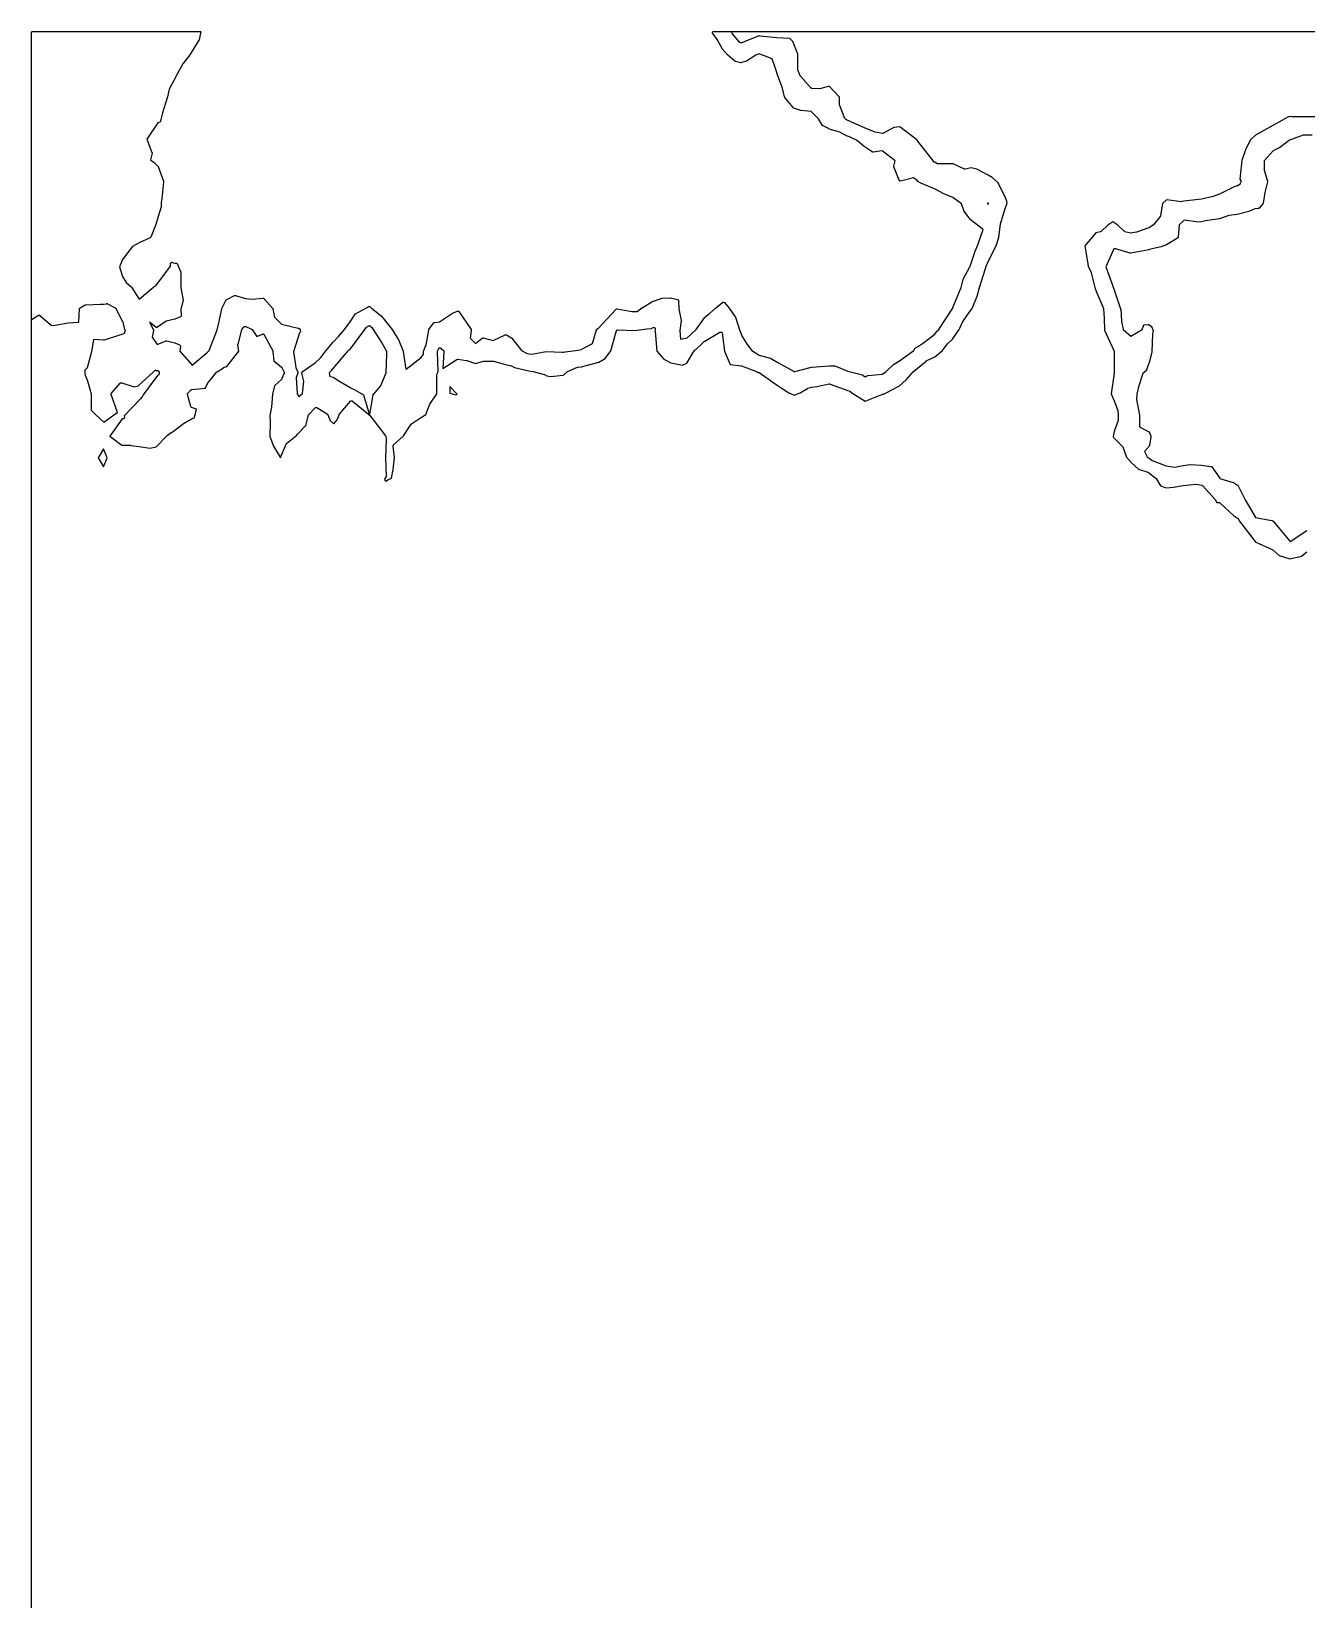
# Model space of a CAD drawing. Header units: millimetres. Extents: x 0 to 500, y 0 to 700.
# Drawn here: x 121 to 187.7, y 501.3 to 583.3 of the extents above; entities that cross this region are included whole.
import ezdxf

# ---------------------------------------------------------------- set-up
doc = ezdxf.new("R2010")
doc.units = ezdxf.units.MM
doc.layers.add('CORTE', color=1, linetype='Continuous')
doc.layers.add('GRABADO', color=5, linetype='Continuous')

msp = doc.modelspace()

# ---------------------------------------------------------------- linework, layer by layer
at = {"layer": 'CORTE'}
for points in [[(121, 499.129), (121, 504.808), (121, 505.62), (121, 507.242), (121, 508.04), (121, 509.668), (121, 510.477), (121, 531.795), (121, 532.441), (121, 533.26), (121, 533.912), (121, 534.735), (121, 535.395), (121, 536.22), (121, 536.886), (121, 539.213), (121, 539.213), (121, 540.433), (121, 541.632), (121, 543.677), (121, 545.608), (121, 546.189), (121, 546.904), (121, 547.625), (121, 548.351), (121, 548.961), (121, 549.579), (121, 550.207), (121, 551.946), (121, 552.706), (121, 553.254), (121, 553.705), (121, 554.387), (121, 555.185), (121, 555.886), (121, 556.697), (121, 557.319), (121, 558.245), (121, 559.079), (121, 559.919), (121, 560.765), (121, 561.619), (121, 562.478), (121, 563.345), (121, 564.068), (121, 564.955), (121, 565.918), (121, 566.815), (121, 567.72), (121, 568.632), (121, 569.384), (121, 570.268), (121, 571.317), (121, 572.356), (121, 573.306), (121, 574.301), (121, 575.263), (121, 576.233), (121, 577.211), (121, 578.197), (121, 579.226), (121, 580.207), (121, 581.215), (121, 582.235), (121, 583.258), (121, 583.263), (121.001, 583.268), (121.003, 583.277), (121.007, 583.287), (121.01, 583.292), (121.011, 583.294), (121.013, 583.297), (121.021, 583.309), (121.034, 583.318), (121.041, 583.322), (121.046, 583.324), (121.051, 583.326), (121.065, 583.33), (128.291, 583.33), (129.361, 583.33), (129.862, 583.33), (129.779, 582.888), (129.777, 582.881), (129.775, 582.874), (129.772, 582.867), (129.768, 582.861), (129.476, 582.424), (129.3, 582.106), (129.298, 582.103), (129.295, 582.099), (128.933, 581.639), (128.577, 580.998), (128.553, 580.944), (128.211, 580.308), (128.118, 579.901), (128.118, 579.899), (127.866, 579.069), (127.789, 578.792), (127.765, 578.637), (127.763, 578.631), (127.761, 578.623), (127.759, 578.618), (127.756, 578.614), (127.752, 578.607), (127.746, 578.599), (127.736, 578.59), (127.73, 578.587), (127.725, 578.584), (127.719, 578.581), (127.609, 578.539), (127.047, 577.687), (127.312, 576.993), (127.314, 576.988), (127.317, 576.976), (127.317, 576.971), (127.318, 576.963), (127.316, 576.951), (127.232, 576.615), (127.447, 576.454), (127.451, 576.45), (127.615, 576.282), (127.618, 576.278), (127.623, 576.272), (127.626, 576.266), (127.628, 576.261), (127.916, 575.497), (127.917, 575.492), (127.919, 575.485), (127.92, 575.479), (127.92, 575.473), (127.919, 575.467), (127.824, 574.582), (127.8, 574.356), (127.79, 574.167), (127.789, 574.162), (127.788, 574.158), (127.787, 574.153), (127.631, 573.655), (127.513, 573.227), (127.511, 573.224), (127.247, 572.565), (127.245, 572.561), (127.241, 572.554), (127.237, 572.549), (127.232, 572.542), (127.222, 572.535), (127.214, 572.529), (126.667, 572.28), (126.294, 572.08), (126.046, 571.757), (125.772, 571.401), (125.608, 571.023), (125.776, 570.507), (125.956, 570.194), (126.22, 569.975), (126.226, 569.97), (126.235, 569.959), (126.238, 569.956), (126.649, 569.32), (127.411, 569.973), (127.417, 569.978), (127.425, 569.982), (127.497, 570.015), (127.502, 570.018), (127.516, 570.022), (127.518, 570.022), (128.281, 571.053), (128.287, 571.183), (128.288, 571.187), (128.289, 571.192), (128.291, 571.2), (128.294, 571.208), (128.3, 571.219), (128.308, 571.228), (128.314, 571.233), (128.321, 571.239), (128.335, 571.246), (128.347, 571.249), (128.352, 571.25), (128.357, 571.251), (128.367, 571.251), (128.381, 571.249), (128.39, 571.245), (128.499, 571.2), (128.568, 571.203), (128.579, 571.203), (128.589, 571.2), (128.597, 571.198), (128.61, 571.191), (128.618, 571.185), (128.626, 571.178), (128.635, 571.166), (128.64, 571.156), (128.673, 571.054), (128.817, 570.741), (128.819, 570.735), (128.821, 570.73), (128.822, 570.722), (128.823, 570.715), (128.823, 569.922), (128.943, 569.275), (128.943, 569.27), (128.944, 569.26), (128.943, 569.251), (128.942, 569.246), (128.824, 568.796), (128.841, 568.469), (128.841, 568.461), (128.84, 568.454), (128.839, 568.449), (128.837, 568.442), (128.835, 568.436), (128.831, 568.428), (128.824, 568.418), (128.817, 568.411), (128.809, 568.405), (128.803, 568.401), (128.799, 568.399), (128.515, 568.275), (128.508, 568.272), (128.049, 568.172), (127.602, 567.855), (127.59, 567.847), (127.574, 567.843), (127.569, 567.842), (127.56, 567.841), (127.546, 567.843), (127.541, 567.844), (127.536, 567.846), (127.526, 567.849), (127.517, 567.855), (127.512, 567.858), (127.189, 568.123), (127.384, 567.724), (127.386, 567.722), (127.389, 567.714), (127.391, 567.703), (127.392, 567.692), (127.392, 567.684), (127.391, 567.679), (127.322, 567.328), (127.586, 566.958), (128.052, 567.145), (128.061, 567.147), (128.077, 567.149), (128.091, 567.147), (128.506, 567.047), (128.513, 567.044), (128.748, 566.932), (128.752, 566.931), (128.766, 566.922), (128.773, 566.916), (128.78, 566.908), (128.786, 566.899), (128.789, 566.892), (128.792, 566.886), (128.795, 566.875), (128.795, 566.867), (128.796, 566.861), (128.795, 566.855), (128.769, 566.605), (129.42, 565.87), (130.205, 566.535), (130.29, 566.613), (130.295, 566.618), (130.299, 566.62), (130.298, 566.622), (130.299, 566.63), (130.3, 566.637), (130.301, 566.641), (130.303, 566.647), (130.728, 567.714), (130.823, 568.15), (130.969, 568.823), (130.971, 568.828), (130.973, 568.834), (131.2, 569.281), (131.206, 569.291), (131.212, 569.297), (131.214, 569.299), (131.222, 569.306), (131.628, 569.515), (131.64, 569.519), (131.647, 569.52), (131.657, 569.521), (131.673, 569.519), (132.206, 569.353), (132.559, 569.321), (133.108, 569.383), (133.117, 569.384), (133.127, 569.383), (133.133, 569.382), (133.145, 569.379), (133.159, 569.372), (133.166, 569.366), (133.171, 569.362), (133.623, 568.853), (133.628, 568.847), (133.632, 568.841), (133.635, 568.835), (133.638, 568.826), (133.64, 568.821), (133.726, 568.376), (134.082, 568.012), (134.953, 567.803), (134.983, 567.799), (134.992, 567.797), (135.015, 567.788), (135.021, 567.787), (135.033, 567.78), (135.04, 567.774), (135.05, 567.765), (135.057, 567.754), (135.062, 567.743), (135.064, 567.735), (135.065, 567.731), (135.066, 567.725), (135.067, 567.706), (135.079, 567.668), (135.08, 567.663), (135.081, 567.657), (135.081, 567.648), (135.081, 567.641), (135.08, 567.633), (135.076, 567.621), (135.07, 567.609), (135.066, 567.604), (135.065, 567.602), (135.037, 567.569), (134.715, 566.574), (134.83, 565.746), (134.943, 565.497), (134.946, 565.488), (134.948, 565.478), (134.949, 565.47), (134.948, 565.461), (134.947, 565.456), (134.945, 565.447), (134.858, 565.23), (134.902, 564.38), (134.989, 564.241), (135.183, 564.396), (135.25, 565.036), (135.143, 565.452), (135.143, 565.456), (135.141, 565.463), (135.141, 565.474), (135.143, 565.482), (135.144, 565.487), (135.146, 565.494), (135.149, 565.502), (135.154, 565.51), (135.159, 565.517), (135.168, 565.526), (135.849, 565.988), (136.137, 566.274), (136.403, 566.625), (136.404, 566.627), (136.765, 567.059), (136.767, 567.061), (137.072, 567.378), (137.388, 567.739), (137.688, 568.139), (137.947, 568.536), (137.95, 568.54), (137.955, 568.546), (137.96, 568.55), (137.966, 568.555), (138.528, 568.868), (138.64, 568.936), (138.651, 568.941), (138.667, 568.945), (138.683, 568.945), (138.693, 568.943), (138.7, 568.941), (138.709, 568.937), (138.715, 568.934), (138.72, 568.931), (138.724, 568.927), (138.8, 568.861), (139.308, 568.447), (139.311, 568.443), (139.315, 568.44), (139.661, 568.007), (139.876, 567.737), (139.878, 567.734), (140.182, 567.248), (140.186, 567.243), (140.451, 566.608), (140.454, 566.6), (140.455, 566.592), (140.593, 565.664), (140.603, 565.664), (141.4, 566.279), (141.512, 566.443), (141.509, 566.582), (141.509, 566.59), (141.511, 566.599), (141.512, 566.603), (141.514, 566.607), (141.658, 566.932), (141.794, 567.709), (141.795, 567.714), (141.796, 567.715), (141.797, 567.72), (141.802, 567.73), (142.04, 568.069), (142.044, 568.075), (142.053, 568.084), (142.062, 568.091), (142.071, 568.095), (142.077, 568.098), (142.087, 568.1), (142.093, 568.101), (142.355, 568.131), (143.038, 568.592), (143.043, 568.595), (143.049, 568.598), (143.28, 568.699), (143.286, 568.701), (143.298, 568.704), (143.315, 568.704), (143.329, 568.701), (143.336, 568.698), (143.343, 568.695), (143.352, 568.689), (143.361, 568.682), (143.368, 568.674), (144.008, 567.732), (144.01, 567.727), (144.012, 567.722), (144.015, 567.715), (144.017, 567.708), (144.018, 567.703), (144.019, 567.695), (144.019, 567.686), (143.958, 567.291), (144.239, 567.009), (144.579, 567.281), (144.585, 567.286), (144.594, 567.29), (144.596, 567.291), (144.601, 567.293), (144.61, 567.296), (144.625, 567.298), (144.635, 567.296), (144.635, 567.296), (144.641, 567.296), (145.154, 567.154), (145.796, 567.45), (145.802, 567.453), (145.815, 567.456), (145.829, 567.458), (145.838, 567.457), (145.843, 567.456), (145.851, 567.454), (145.856, 567.452), (145.861, 567.451), (146.126, 567.306), (146.133, 567.301), (146.141, 567.294), (146.146, 567.288), (146.642, 566.638), (146.907, 566.491), (147.027, 566.465), (147.192, 566.44), (147.929, 566.587), (147.936, 566.588), (147.941, 566.588), (148.775, 566.546), (148.849, 566.55), (148.904, 566.572), (148.913, 566.576), (148.921, 566.577), (149.612, 566.654), (149.766, 566.689), (150.352, 566.997), (150.563, 567.715), (150.564, 567.719), (150.568, 567.727), (150.573, 567.735), (150.577, 567.741), (150.584, 567.748), (150.668, 567.813), (151.126, 568.3), (151.595, 568.797), (151.602, 568.803), (151.612, 568.809), (151.628, 568.815), (151.645, 568.817), (151.656, 568.815), (152.411, 568.676), (152.568, 568.67), (152.701, 568.686), (152.948, 568.864), (152.95, 568.865), (153.456, 569.182), (153.462, 569.187), (153.983, 569.377), (153.992, 569.379), (153.996, 569.38), (153.999, 569.38), (154.422, 569.398), (154.429, 569.398), (154.434, 569.397), (154.438, 569.397), (154.801, 569.306), (154.806, 569.305), (154.818, 569.3), (154.826, 569.295), (154.832, 569.291), (154.842, 569.28), (154.847, 569.272), (154.851, 569.264), (154.854, 569.257), (154.856, 569.249), (154.857, 569.241), (154.857, 569.237), (154.868, 568.813), (154.999, 568.215), (155, 568.21), (155.001, 568.205), (155.001, 568.197), (155, 568.191), (154.92, 567.689), (154.957, 567.23), (155.315, 567.306), (155.515, 567.487), (155.775, 567.741), (156.217, 568.355), (156.22, 568.358), (156.225, 568.363), (156.472, 568.566), (156.787, 568.86), (157.156, 569.156), (157.162, 569.161), (157.171, 569.165), (157.181, 569.169), (157.196, 569.172), (157.21, 569.172), (157.225, 569.169), (157.236, 569.164), (157.241, 569.162), (157.245, 569.159), (157.254, 569.152), (157.26, 569.145), (157.504, 568.853), (157.506, 568.851), (157.825, 568.404), (157.829, 568.398), (157.832, 568.391), (157.833, 568.387), (158.052, 567.718), (158.196, 567.373), (158.459, 566.945), (158.701, 566.637), (159.086, 566.391), (159.658, 566.241), (159.659, 566.24), (159.669, 566.238), (159.677, 566.233), (160.019, 566.027), (160.912, 565.533), (160.916, 565.53), (160.943, 565.539), (160.945, 565.54), (161.81, 565.76), (161.816, 565.763), (162.529, 565.815), (162.757, 565.831), (163.009, 565.84), (163.02, 565.84), (163.026, 565.838), (163.032, 565.837), (163.712, 565.565), (163.791, 565.541), (164.488, 565.362), (164.498, 565.358), (164.509, 565.351), (164.623, 565.256), (164.758, 565.329), (164.767, 565.332), (164.775, 565.334), (165.514, 565.399), (165.706, 565.527), (166.1, 565.901), (166.107, 565.907), (166.426, 566.09), (167.165, 566.63), (167.219, 566.743), (167.221, 566.747), (167.226, 566.755), (167.235, 566.764), (167.243, 566.771), (167.251, 566.776), (167.356, 566.823), (167.685, 567.045), (168.265, 567.497), (168.355, 567.621), (168.356, 567.624), (168.361, 567.628), (168.478, 567.74), (169.18, 568.806), (169.188, 568.825), (169.191, 568.83), (169.193, 568.834), (169.198, 568.841), (169.215, 568.879), (169.656, 569.938), (169.75, 570.353), (169.752, 570.357), (169.753, 570.362), (169.756, 570.367), (170.103, 571.011), (170.116, 571.05), (170.374, 571.838), (170.375, 571.842), (170.527, 572.166), (170.792, 572.961), (170.504, 573.191), (170.122, 573.497), (170.118, 573.501), (170.114, 573.505), (169.792, 573.935), (169.789, 573.94), (169.783, 573.95), (169.781, 573.957), (169.674, 574.315), (169.21, 574.641), (168.74, 574.828), (168.736, 574.83), (168.286, 575.075), (167.546, 575.398), (167.545, 575.398), (167.409, 575.464), (167.404, 575.466), (167.398, 575.47), (167.393, 575.473), (167.388, 575.478), (167.343, 575.524), (167.152, 575.662), (166.482, 575.501), (166.474, 575.499), (166.459, 575.499), (166.449, 575.501), (166.442, 575.503), (166.434, 575.506), (166.421, 575.513), (166.413, 575.522), (166.409, 575.526), (166.402, 575.535), (166.399, 575.542), (166.397, 575.546), (166.132, 576.245), (166.131, 576.25), (166.129, 576.257), (166.128, 576.265), (166.128, 576.273), (166.129, 576.278), (166.13, 576.283), (166.191, 576.555), (165.519, 577.077), (165.04, 577.009), (165.034, 577.008), (165.024, 577.008), (165.014, 577.01), (165.004, 577.013), (164.999, 577.015), (164.994, 577.017), (164.988, 577.021), (164.569, 577.312), (164.567, 577.313), (164.178, 577.632), (163.803, 577.805), (163.656, 577.872), (163.654, 577.873), (163.296, 578.063), (162.741, 578.222), (162.734, 578.224), (162.427, 578.386), (162.422, 578.389), (162.418, 578.392), (162.407, 578.401), (162.4, 578.412), (162.192, 578.761), (161.801, 579.14), (161.276, 579.189), (161.271, 579.19), (161.267, 579.191), (160.887, 579.315), (160.879, 579.317), (160.87, 579.323), (160.865, 579.326), (160.86, 579.329), (160.855, 579.334), (160.85, 579.339), (160.425, 579.873), (160.422, 579.876), (160.416, 579.887), (160.412, 579.897), (160.295, 580.359), (160.064, 581.006), (159.911, 581.433), (159.756, 581.888), (159.314, 582.073), (159.061, 582.153), (158.903, 582.077), (158.42, 581.775), (158.411, 581.77), (158.153, 581.693), (158.145, 581.69), (158.129, 581.689), (158.119, 581.689), (157.844, 581.748), (157.843, 581.749), (157.831, 581.752), (157.818, 581.76), (157.814, 581.764), (157.448, 582.087), (157.445, 582.09), (157.147, 582.423), (157.143, 582.427), (157.139, 582.434), (156.876, 582.898), (156.652, 583.213), (156.649, 583.218), (156.647, 583.221), (156.644, 583.229), (156.641, 583.239), (156.64, 583.246), (156.64, 583.253), (156.64, 583.261), (156.641, 583.268), (156.642, 583.276), (156.646, 583.284), (156.648, 583.289), (156.652, 583.296), (156.66, 583.307), (156.669, 583.314), (156.677, 583.32), (156.693, 583.327), (156.705, 583.329), (156.71, 583.33), (156.715, 583.33), (158.273, 583.33), (161.326, 583.33), (161.449, 583.33), (162.418, 583.33), (163.303, 583.33), (165.041, 583.33), (166.883, 583.33), (167.637, 583.33), (168.428, 583.33), (169.011, 583.33), (169.607, 583.33), (170.602, 583.33), (171.33, 583.33), (171.996, 583.33), (172.64, 583.33), (173.342, 583.33), (174.066, 583.33), (174.823, 583.33), (176.9, 583.33), (177.583, 583.33), (178.285, 583.33), (178.977, 583.33), (179.667, 583.33), (180.362, 583.33), (198.107, 583.33)], [(188.019, 577.907), (187.548, 577.907), (186.875, 577.65), (186.831, 577.631), (186.298, 577.238), (186.293, 577.233), (185.966, 577.076), (185.502, 576.556), (185.502, 576.076), (185.678, 575.494), (185.679, 575.49), (185.681, 575.481), (185.681, 575.474), (185.681, 575.468), (185.68, 575.46), (185.679, 575.456), (185.533, 574.906), (185.456, 574.349), (185.455, 574.344), (185.454, 574.339), (185.451, 574.332), (185.445, 574.32), (185.439, 574.313), (185.236, 574.082), (185.23, 574.077), (185.22, 574.069), (185.211, 574.065), (185.21, 574.065), (185.201, 574.062), (185.192, 574.06), (185.188, 574.06), (185.011, 574.054), (184.707, 573.912), (184.701, 573.91), (184.695, 573.908), (184.084, 573.751), (184.08, 573.75), (183.653, 573.695), (183.163, 573.524), (183.157, 573.522), (182.424, 573.412), (182.227, 573.374), (182.223, 573.373), (182.065, 573.358), (182.057, 573.358), (181.312, 573.448), (181.047, 573.214), (180.998, 572.568), (180.997, 572.562), (180.996, 572.558), (180.994, 572.551), (180.99, 572.542), (180.986, 572.535), (180.983, 572.531), (180.978, 572.525), (180.973, 572.52), (180.971, 572.518), (180.966, 572.515), (180.395, 572.172), (180.388, 572.17), (180.115, 572.067), (180.11, 572.066), (179.56, 571.943), (179.461, 571.904), (179.456, 571.902), (179.449, 571.9), (179.292, 571.877), (178.526, 571.73), (178.519, 571.728), (178.502, 571.728), (178.491, 571.73), (177.667, 571.967), (177.641, 571.953), (177.221, 571.023), (177.557, 570.056), (177.596, 569.943), (177.612, 569.907), (177.613, 569.905), (177.653, 569.806), (177.991, 568.826), (177.993, 568.82), (177.994, 568.815), (177.994, 568.811), (178.032, 568.151), (178.116, 567.732), (178.517, 567.388), (179.124, 567.742), (179.181, 567.934), (179.182, 567.939), (179.186, 567.946), (179.19, 567.954), (179.193, 567.958), (179.197, 567.963), (179.205, 567.97), (179.213, 567.976), (179.225, 567.982), (179.237, 567.985), (179.245, 567.986), (179.433, 567.996), (179.445, 567.996), (179.457, 567.993), (179.463, 567.991), (179.47, 567.988), (179.477, 567.984), (179.601, 567.896), (179.607, 567.891), (179.612, 567.886), (179.613, 567.885), (179.617, 567.879), (179.624, 567.869), (179.626, 567.863), (179.682, 567.716), (179.683, 567.712), (179.685, 567.705), (179.686, 567.695), (179.686, 567.689), (179.685, 567.684), (179.661, 567.505), (179.632, 566.577), (179.632, 566.57), (179.63, 566.564), (179.508, 566.069), (179.507, 566.066), (179.352, 565.624), (179.351, 565.62), (179.348, 565.615), (179.342, 565.606), (179.337, 565.6), (179.157, 565.427), (178.919, 564.742), (178.845, 564.347), (178.82, 564.078), (178.978, 563.258), (178.979, 563.252), (178.979, 563.247), (178.979, 562.653), (179.475, 562.389), (179.482, 562.384), (179.488, 562.378), (179.497, 562.369), (179.502, 562.36), (179.504, 562.355), (179.506, 562.35), (179.57, 562.155), (179.571, 562.15), (179.572, 562.144), (179.573, 562.137), (179.573, 562.13), (179.572, 562.125), (179.509, 561.691), (179.508, 561.686), (179.506, 561.679), (179.504, 561.674), (179.502, 561.668), (179.497, 561.66), (179.494, 561.657), (179.241, 561.352), (179.382, 561.069), (179.426, 561.031), (179.466, 561.017), (179.471, 561.015), (179.475, 561.012), (179.48, 561.009), (179.647, 560.879), (180.38, 560.601), (180.825, 560.545), (181.271, 560.63), (181.273, 560.631), (181.616, 560.68), (181.625, 560.683), (182.217, 560.636), (182.219, 560.636), (182.717, 560.576), (182.725, 560.575), (182.735, 560.571), (182.745, 560.567), (182.753, 560.561), (182.763, 560.552), (183.176, 559.958), (183.182, 559.951), (183.885, 559.74), (183.889, 559.739), (183.898, 559.735), (183.905, 559.732), (184.112, 559.592), (184.117, 559.588), (184.125, 559.579), (184.131, 559.572), (184.133, 559.568), (184.509, 558.834), (184.726, 558.437), (185.041, 557.911), (185.793, 557.761), (185.92, 557.741), (185.935, 557.737), (185.962, 557.72), (185.966, 557.717), (185.972, 557.712), (185.976, 557.707), (186.855, 556.652), (187.733, 557.217)]]:
    msp.add_lwpolyline(points, dxfattribs=at)
msp.add_lwpolyline([(171.062, 574.269), (171.076, 574.346), (171.072, 574.353), (171.03, 574.33), (171.062, 574.269)], close=True, dxfattribs=at)
at = {"layer": 'GRABADO'}
for points in [[(121, 497.602), (121, 503.949), (121, 504.856), (121, 506.67), (121, 507.561), (121, 509.381), (121, 510.285), (121, 525.741), (121, 526.463), (121, 527.379), (121, 528.107), (121, 529.026), (121, 529.764), (121, 530.687), (121, 531.431), (121, 534.032), (121, 534.032), (121, 535.395), (121, 536.735), (121, 539.021), (121, 541.179), (121, 541.828), (121, 542.627), (121, 543.434), (121, 544.244), (121, 544.926), (121, 545.617), (121, 546.319), (121, 548.263), (121, 549.113), (121, 549.725), (121, 550.229), (121, 550.991), (121, 551.883), (121, 552.666), (121, 553.573), (121, 554.268), (121, 555.303), (121, 556.234), (121, 557.174), (121, 558.12), (121, 559.074), (121, 560.034), (121, 561.003), (121, 561.81), (121, 562.802), (121, 563.878), (121, 564.881), (121, 565.893), (121, 566.912), (121, 567.752), (121, 568.217), (121, 568.223), (121.001, 568.228), (121.004, 568.239), (121.007, 568.247), (121.01, 568.251), (121.013, 568.257), (121.016, 568.26), (121.024, 568.27), (121.034, 568.277), (121.367, 568.478), (121.375, 568.481), (121.38, 568.483), (121.387, 568.485), (121.397, 568.486), (121.407, 568.486), (121.42, 568.484), (121.438, 568.478), (121.449, 568.47), (122.033, 567.96), (122.149, 567.948), (122.918, 568.079), (123.478, 568.127), (123.518, 568.809), (123.519, 568.814), (123.521, 568.823), (123.523, 568.829), (123.525, 568.836), (123.53, 568.844), (123.539, 568.857), (123.55, 568.865), (123.554, 568.867), (123.818, 569.026), (123.828, 569.031), (123.84, 569.034), (123.848, 569.035), (124.624, 569.068), (124.776, 569.056), (124.936, 569.087), (124.943, 569.09), (124.966, 569.09), (124.98, 569.086), (124.986, 569.084), (124.989, 569.082), (125.389, 568.869), (125.393, 568.866), (125.406, 568.857), (125.416, 568.844), (125.418, 568.839), (125.774, 568.157), (125.775, 568.154), (125.778, 568.147), (125.78, 568.14), (125.85, 567.805), (125.892, 567.729), (125.896, 567.722), (125.899, 567.712), (125.901, 567.705), (125.901, 567.699), (125.902, 567.692), (125.901, 567.682), (125.9, 567.677), (125.875, 567.562), (125.874, 567.556), (125.87, 567.548), (125.866, 567.539), (125.856, 567.525), (125.844, 567.516), (125.836, 567.511), (125.828, 567.508), (125.73, 567.476), (125.566, 567.424), (124.806, 567.181), (124.8, 567.178), (124.782, 567.176), (124.245, 567.219), (124.155, 566.569), (124.154, 566.564), (123.925, 565.739), (123.921, 565.728), (123.917, 565.722), (123.914, 565.718), (123.909, 565.712), (123.905, 565.709), (123.792, 565.607), (123.806, 565.476), (123.818, 565.356), (123.924, 565.104), (123.925, 565.1), (124.128, 564.373), (124.129, 564.366), (124.129, 564.361), (124.129, 563.517), (124.356, 563.299), (124.787, 562.885), (125.372, 563.306), (125.508, 563.404), (125.176, 564.334), (125.174, 564.341), (125.173, 564.351), (125.173, 564.363), (125.174, 564.373), (125.177, 564.384), (125.181, 564.392), (125.183, 564.396), (125.186, 564.4), (125.19, 564.405), (125.654, 564.925), (125.659, 564.929), (125.666, 564.935), (125.68, 564.942), (125.692, 564.945), (125.697, 564.946), (125.707, 564.947), (125.717, 564.946), (125.722, 564.945), (125.728, 564.943), (126.387, 564.732), (126.596, 564.788), (127.386, 565.525), (127.389, 565.528), (127.465, 565.586), (127.471, 565.59), (127.485, 565.597), (127.501, 565.602), (127.52, 565.602), (127.53, 565.599), (127.533, 565.598), (127.568, 565.587), (127.589, 565.589), (127.597, 565.59), (127.607, 565.588), (127.612, 565.588), (127.622, 565.585), (127.632, 565.581), (127.639, 565.577), (127.65, 565.568), (127.658, 565.558), (127.663, 565.551), (127.666, 565.545), (127.668, 565.538), (127.67, 565.533), (127.682, 565.483), (127.683, 565.475), (127.683, 565.467), (127.68, 565.406), (127.679, 565.396), (127.675, 565.386), (127.671, 565.377), (127.667, 565.371), (127.661, 565.363), (127.649, 565.353), (127.639, 565.346), (127.629, 565.342), (127.624, 565.341), (127.62, 565.34), (127.601, 565.337), (126.842, 564.319), (126.794, 564.211), (126.79, 564.203), (126.784, 564.195), (126.687, 564.1), (125.851, 563.223), (125.868, 563.155), (125.869, 563.144), (125.869, 563.135), (125.868, 563.131), (125.866, 563.12), (125.863, 563.111), (125.861, 563.108), (125.858, 563.101), (125.853, 563.095), (125.848, 563.088), (125.837, 563.079), (125.831, 563.076), (125.824, 563.072), (125.81, 563.067), (125.799, 563.066), (125.746, 563.066), (125.11, 562.15), (125.732, 561.679), (126.195, 561.679), (126.2, 561.678), (126.644, 561.616), (127.191, 561.538), (127.523, 561.6), (128.102, 562.188), (128.108, 562.193), (128.322, 562.342), (128.324, 562.343), (128.443, 562.415), (128.961, 562.818), (128.964, 562.821), (129.372, 563.066), (129.379, 563.07), (129.513, 563.116), (129.576, 563.268), (129.64, 563.574), (129.386, 563.661), (129.383, 563.662), (129.378, 563.664), (129.365, 563.672), (129.355, 563.682), (129.348, 563.692), (129.344, 563.7), (129.341, 563.706), (129.34, 563.711), (129.173, 564.339), (129.172, 564.344), (129.171, 564.352), (129.171, 564.363), (129.172, 564.37), (129.173, 564.376), (129.176, 564.383), (129.178, 564.388), (129.183, 564.398), (129.189, 564.406), (129.19, 564.407), (129.36, 564.586), (129.37, 564.595), (129.382, 564.601), (129.39, 564.604), (129.399, 564.606), (130.089, 564.673), (130.273, 564.995), (130.276, 564.999), (130.28, 565.004), (130.708, 565.518), (130.714, 565.525), (130.722, 565.531), (131.049, 565.736), (131.055, 565.741), (131.219, 565.806), (131.856, 566.602), (131.81, 566.94), (131.81, 566.947), (131.811, 566.959), (131.812, 566.966), (132.006, 567.712), (132.008, 567.716), (132.011, 567.725), (132.017, 567.735), (132.136, 567.878), (132.142, 567.883), (132.151, 567.891), (132.165, 567.898), (132.179, 567.901), (132.194, 567.902), (132.201, 567.901), (132.205, 567.901), (132.216, 567.898), (132.525, 567.759), (132.531, 567.755), (132.538, 567.751), (132.545, 567.744), (132.551, 567.737), (132.803, 567.375), (133.091, 567.497), (133.103, 567.501), (133.118, 567.502), (133.132, 567.501), (133.148, 567.496), (133.161, 567.489), (133.171, 567.479), (133.177, 567.473), (133.18, 567.468), (133.183, 567.463), (133.629, 566.614), (133.631, 566.608), (133.634, 566.6), (133.636, 566.593), (133.636, 566.589), (133.682, 566.098), (134.092, 565.77), (134.097, 565.765), (134.105, 565.756), (134.11, 565.747), (134.112, 565.744), (134.224, 565.497), (134.227, 565.488), (134.229, 565.478), (134.23, 565.47), (134.229, 565.461), (134.229, 565.456), (134.227, 565.447), (134.113, 565.166), (134.112, 565.162), (134.107, 565.153), (134.102, 565.147), (134.097, 565.142), (133.713, 564.796), (133.611, 564.346), (133.56, 563.679), (133.56, 563.675), (133.476, 563.241), (133.499, 562.882), (133.499, 562.878), (133.473, 562.147), (133.674, 561.642), (134.014, 561.059), (134.033, 561.025), (134.042, 561.05), (134.329, 561.738), (134.332, 561.744), (134.337, 561.752), (134.341, 561.757), (134.346, 561.763), (134.35, 561.766), (134.866, 562.187), (134.91, 562.24), (134.912, 562.242), (135.367, 562.724), (135.492, 563.263), (135.494, 563.269), (135.497, 563.275), (135.5, 563.282), (135.504, 563.289), (135.508, 563.293), (135.511, 563.297), (135.843, 563.64), (135.847, 563.645), (135.86, 563.654), (135.875, 563.66), (135.889, 563.663), (135.906, 563.663), (135.916, 563.66), (135.924, 563.658), (135.933, 563.654), (136.491, 563.307), (136.498, 563.302), (136.505, 563.295), (136.512, 563.287), (136.517, 563.278), (136.519, 563.273), (136.632, 562.981), (136.818, 562.795), (136.992, 563.004), (137.105, 563.274), (137.106, 563.279), (137.112, 563.288), (137.694, 563.987), (137.698, 563.991), (137.704, 563.996), (137.715, 564.003), (137.723, 564.007), (137.735, 564.01), (137.75, 564.011), (137.764, 564.01), (137.78, 564.005), (137.791, 563.999), (137.797, 563.994), (138.636, 563.301), (138.64, 563.298), (138.646, 563.292), (138.65, 563.285), (138.666, 563.258), (138.678, 563.258), (138.692, 563.258), (138.703, 563.253), (138.713, 563.249), (138.721, 563.243), (138.725, 563.24), (138.73, 563.235), (138.734, 563.23), (139.527, 562.179), (139.53, 562.175), (139.535, 562.167), (139.538, 562.159), (139.54, 562.151), (139.541, 562.145), (139.559, 561.999), (139.559, 561.995), (139.559, 561.991), (139.527, 561.022), (139.559, 560.053), (139.559, 560.047), (139.558, 560.041), (139.557, 560.035), (139.555, 560.026), (139.553, 560.022), (139.549, 560.015), (139.546, 560.01), (139.472, 559.904), (139.514, 559.821), (139.58, 559.817), (139.649, 559.866), (139.654, 559.87), (139.85, 559.962), (139.933, 560.407), (139.996, 561.022), (139.932, 561.642), (139.932, 561.648), (139.932, 561.659), (139.935, 561.67), (139.939, 561.681), (139.944, 561.69), (139.948, 561.695), (139.952, 561.699), (139.955, 561.703), (140.46, 562.157), (140.462, 562.163), (140.465, 562.169), (140.467, 562.173), (140.879, 562.791), (140.884, 562.798), (140.895, 562.808), (141.409, 563.157), (141.41, 563.158), (141.631, 563.296), (141.853, 563.828), (141.855, 563.833), (141.857, 563.837), (142.219, 564.38), (142.219, 565.366), (142.22, 565.374), (142.221, 565.382), (142.223, 565.386), (142.26, 565.495), (142.261, 565.499), (142.263, 565.503), (142.266, 565.508), (142.277, 565.525), (142.25, 566.582), (142.251, 566.591), (142.252, 566.599), (142.255, 566.607), (142.314, 566.741), (142.317, 566.746), (142.32, 566.751), (142.323, 566.754), (142.327, 566.76), (142.334, 566.766), (142.342, 566.771), (142.354, 566.778), (142.369, 566.782), (142.381, 566.782), (142.394, 566.782), (142.411, 566.777), (142.424, 566.769), (142.429, 566.765), (142.432, 566.762), (142.564, 566.632), (142.571, 566.624), (142.576, 566.615), (142.578, 566.611), (142.581, 566.603), (142.583, 566.597), (142.584, 566.591), (142.585, 566.583), (142.585, 566.578), (142.532, 565.692), (143.268, 566.166), (143.271, 566.167), (143.275, 566.17), (143.286, 566.174), (143.301, 566.177), (143.312, 566.177), (143.768, 566.118), (143.776, 566.116), (144.236, 565.958), (144.663, 566.075), (144.667, 566.076), (144.673, 566.076), (145.166, 566.076), (145.175, 566.075), (145.799, 565.909), (146.108, 565.837), (146.117, 565.834), (146.283, 565.742), (147.027, 565.575), (147.245, 565.542), (147.249, 565.541), (147.826, 565.387), (147.833, 565.386), (147.845, 565.381), (147.964, 565.314), (148.16, 565.283), (148.834, 565.35), (149.026, 565.523), (149.03, 565.527), (149.043, 565.535), (149.583, 565.76), (149.588, 565.761), (149.589, 565.761), (149.594, 565.763), (149.778, 565.784), (150.03, 565.85), (150.689, 566.023), (151.016, 566.219), (151.319, 566.614), (151.573, 567.566), (151.575, 567.571), (151.617, 567.672), (151.619, 567.678), (151.624, 567.686), (151.628, 567.691), (151.632, 567.696), (151.64, 567.703), (151.65, 567.709), (151.655, 567.711), (151.667, 567.716), (151.677, 567.717), (151.681, 567.718), (151.687, 567.718), (152.568, 567.676), (153.197, 567.766), (153.442, 567.797), (153.457, 567.807), (153.464, 567.811), (153.536, 567.842), (153.541, 567.844), (153.55, 567.846), (153.555, 567.847), (153.565, 567.848), (153.579, 567.846), (153.588, 567.844), (153.593, 567.842), (153.595, 567.841), (153.604, 567.837), (153.614, 567.829), (153.623, 567.82), (153.628, 567.812), (153.63, 567.809), (153.634, 567.802), (153.636, 567.794), (153.638, 567.787), (153.639, 567.779), (153.639, 567.772), (153.639, 567.765), (153.638, 567.759), (153.624, 567.688), (153.63, 567.63), (153.73, 566.612), (154.099, 566.193), (154.45, 566), (155.068, 565.877), (155.299, 565.969), (155.686, 566.62), (155.688, 566.623), (155.694, 566.631), (155.999, 566.906), (156.224, 567.126), (156.227, 567.128), (156.235, 567.134), (157.03, 567.594), (157.038, 567.598), (157.047, 567.601), (157.048, 567.601), (157.057, 567.604), (157.076, 567.604), (157.093, 567.599), (157.103, 567.594), (157.111, 567.59), (157.121, 567.581), (157.13, 567.57), (157.136, 567.559), (157.138, 567.551), (157.14, 567.547), (157.141, 567.542), (157.271, 566.604), (157.562, 565.906), (158.139, 565.843), (158.14, 565.843), (158.146, 565.842), (158.154, 565.84), (158.942, 565.539), (158.944, 565.538), (159.033, 565.496), (159.063, 565.496), (159.078, 565.493), (159.086, 565.49), (159.092, 565.487), (159.099, 565.483), (159.209, 565.398), (160.024, 564.82), (160.239, 564.679), (160.632, 564.423), (160.91, 564.294), (161.216, 564.424), (161.606, 564.658), (161.614, 564.661), (161.815, 564.726), (161.822, 564.728), (161.827, 564.728), (162.091, 564.753), (162.744, 564.888), (162.751, 564.89), (162.774, 564.89), (162.786, 564.885), (163.576, 564.591), (163.709, 564.546), (163.787, 564.525), (163.791, 564.524), (163.805, 564.519), (163.815, 564.511), (163.926, 564.418), (164.621, 563.985), (165.406, 564.3), (165.512, 564.342), (165.519, 564.345), (165.53, 564.347), (165.584, 564.351), (165.717, 564.423), (166.423, 564.787), (166.765, 565.099), (167.135, 565.52), (167.137, 565.522), (167.14, 565.525), (167.345, 565.689), (167.811, 566.082), (167.819, 566.088), (167.825, 566.091), (168.278, 566.305), (168.669, 566.632), (168.909, 566.963), (168.914, 566.968), (169.189, 567.229), (169.546, 567.729), (169.74, 568.163), (169.741, 568.166), (169.744, 568.17), (170.11, 568.676), (170.219, 568.839), (170.478, 569.488), (170.614, 569.926), (170.614, 569.926), (170.92, 570.92), (170.92, 570.92), (170.963, 571.05), (170.982, 571.108), (170.983, 571.112), (171.031, 571.213), (171.494, 572.167), (171.626, 572.546), (171.705, 573.261), (171.706, 573.267), (171.707, 573.271), (171.952, 574.072), (171.952, 574.073), (172.029, 574.291), (172.047, 574.367), (172.039, 574.451), (171.956, 574.671), (171.563, 575.426), (171.274, 575.678), (171.061, 575.811), (170.473, 576.121), (170.172, 576.185), (169.858, 576.119), (169.85, 576.118), (169.835, 576.118), (169.825, 576.12), (169.82, 576.122), (169.814, 576.124), (169.228, 576.405), (168.402, 576.405), (168.398, 576.406), (168.393, 576.406), (168.382, 576.409), (168.371, 576.414), (168.284, 576.467), (168.256, 576.48), (168.248, 576.484), (168.24, 576.49), (168.236, 576.494), (168.196, 576.535), (168.193, 576.538), (167.386, 577.588), (167.342, 577.643), (167.335, 577.65), (166.445, 578.341), (166.123, 578.295), (165.58, 578.006), (165.574, 578.001), (165.56, 577.997), (165.553, 577.995), (165.54, 577.994), (165.531, 577.995), (165.157, 578.061), (165.15, 578.064), (164.584, 578.283), (164.308, 578.41), (163.656, 578.709), (163.654, 578.71), (163.591, 578.743), (163.584, 578.748), (163.575, 578.756), (163.569, 578.764), (163.564, 578.771), (163.56, 578.779), (163.283, 579.492), (163.281, 579.497), (163.279, 579.505), (163.278, 579.514), (163.278, 579.52), (163.291, 579.89), (162.738, 580.456), (162.256, 580.328), (162.247, 580.324), (162.232, 580.324), (161.832, 580.348), (161.825, 580.348), (161.815, 580.351), (161.815, 580.351), (161.803, 580.354), (161.789, 580.363), (161.783, 580.368), (161.779, 580.373), (161.243, 580.984), (161.239, 580.989), (161.235, 580.995), (161.232, 581.001), (161.104, 581.325), (161.103, 581.331), (161.101, 581.338), (161.1, 581.344), (161.1, 581.349), (161.1, 582.129), (160.843, 582.792), (160.69, 582.962), (159.98, 582.997), (159.978, 582.997), (159.125, 583.082), (159.117, 583.084), (159.061, 583.102), (158.992, 583.069), (158.989, 583.067), (158.153, 582.733), (158.147, 582.731), (158.137, 582.729), (158.122, 582.729), (158.112, 582.731), (158.101, 582.734), (158.083, 582.744), (158.074, 582.753), (157.68, 583.209), (157.677, 583.214), (157.674, 583.218), (157.672, 583.221), (157.669, 583.229), (157.666, 583.239), (157.665, 583.247), (157.664, 583.253), (157.664, 583.261), (157.666, 583.269), (157.667, 583.276), (157.67, 583.283), (157.672, 583.289), (157.677, 583.296), (157.685, 583.307), (157.694, 583.314), (157.702, 583.32), (157.718, 583.327), (157.73, 583.329), (157.735, 583.33), (157.739, 583.33), (159.086, 583.33), (159.225, 583.33), (160.307, 583.33), (161.296, 583.33), (163.239, 583.33), (165.297, 583.33), (166.14, 583.33), (167.024, 583.33), (167.676, 583.33), (168.342, 583.33), (169.453, 583.33), (170.267, 583.33), (171.012, 583.33), (171.731, 583.33), (172.516, 583.33), (173.325, 583.33), (174.171, 583.33), (176.493, 583.33), (177.256, 583.33), (178.04, 583.33), (178.814, 583.33), (179.585, 583.33), (180.362, 583.33), (193.219, 583.33)], [(188.587, 578.866), (186.955, 578.866), (186.85, 578.87), (186.77, 578.858), (186.584, 578.751), (186.584, 578.75), (185.956, 578.403), (185.516, 578.159), (185.039, 577.895), (184.787, 577.651), (184.543, 577.178), (184.332, 576.568), (184.23, 575.591), (184.273, 575.507), (184.276, 575.501), (184.278, 575.492), (184.28, 575.486), (184.281, 575.478), (184.281, 575.47), (184.28, 575.464), (184.279, 575.457), (184.277, 575.45), (184.275, 575.445), (184.225, 575.332), (184.222, 575.327), (184.218, 575.321), (184.21, 575.312), (184.202, 575.305), (184.197, 575.302), (184.194, 575.3), (184.101, 575.252), (184.096, 575.25), (184.089, 575.247), (183.93, 575.206), (183.171, 574.823), (182.827, 574.692), (182.227, 574.555), (181.448, 574.466), (181.3, 574.442), (181.188, 574.424), (181.177, 574.422), (180.388, 574.523), (180.187, 574.325), (180.069, 573.673), (180.068, 573.669), (180.066, 573.663), (180.063, 573.655), (180.057, 573.645), (179.685, 573.199), (179.681, 573.195), (179.676, 573.19), (179.672, 573.188), (179.477, 573.057), (179.472, 573.054), (179.463, 573.049), (178.826, 572.835), (178.826, 572.835), (178.815, 572.832), (178.515, 572.78), (178.5, 572.78), (178.219, 572.852), (178.212, 572.854), (178.199, 572.86), (178.192, 572.866), (178.189, 572.868), (177.848, 573.192), (177.583, 573.375), (177.318, 573.192), (176.977, 572.868), (176.974, 572.866), (176.967, 572.861), (176.953, 572.854), (176.946, 572.852), (176.698, 572.788), (176.116, 572.116), (176.18, 571.699), (176.296, 571.049), (176.443, 570.722), (176.445, 570.717), (176.447, 570.709), (176.643, 569.936), (176.726, 569.681), (176.974, 569.132), (177.095, 568.83), (177.097, 568.824), (177.099, 568.816), (177.099, 568.811), (177.132, 568.327), (177.153, 567.708), (177.315, 567.319), (177.649, 566.61), (177.651, 566.606), (177.654, 566.598), (177.655, 566.587), (177.655, 566.581), (177.655, 565.47), (177.655, 565.465), (177.654, 565.457), (177.653, 565.453), (177.493, 564.367), (177.652, 564.008), (177.843, 563.498), (177.845, 563.494), (177.847, 563.486), (177.847, 563.481), (177.869, 563.25), (177.869, 563.247), (177.869, 562.99), (177.869, 562.986), (177.869, 562.98), (177.867, 562.971), (177.655, 562.398), (177.595, 562.147), (177.642, 562.071), (178.089, 561.611), (178.093, 561.606), (178.096, 561.602), (178.101, 561.594), (178.298, 561.061), (178.562, 560.756), (178.932, 560.438), (179.462, 560.249), (179.463, 560.249), (179.473, 560.245), (179.831, 559.966), (179.84, 559.956), (179.845, 559.949), (180.072, 559.564), (180.371, 559.463), (180.763, 559.493), (181.27, 559.574), (181.271, 559.574), (181.934, 559.654), (181.942, 559.654), (181.95, 559.653), (182.231, 559.594), (182.239, 559.592), (182.253, 559.586), (182.26, 559.581), (182.261, 559.58), (182.266, 559.575), (182.932, 558.846), (182.936, 558.841), (183.031, 558.691), (183.142, 558.687), (183.15, 558.687), (183.16, 558.684), (183.171, 558.681), (183.184, 558.673), (183.19, 558.669), (183.888, 558.017), (184.11, 557.876), (184.113, 557.873), (184.119, 557.869), (184.126, 557.862), (184.13, 557.855), (184.133, 557.851), (184.174, 557.775), (184.201, 557.729), (185.029, 556.649), (185.033, 556.644), (185.034, 556.642), (185.037, 556.636), (185.037, 556.635), (185.951, 556.206), (185.956, 556.204), (185.964, 556.198), (185.969, 556.195), (186.28, 555.919), (186.849, 555.748), (187.449, 555.883), (187.729, 556.102)]]:
    msp.add_lwpolyline(points, dxfattribs=at)
for points in [[(136.795, 565.234), (136.64, 565.262), (136.599, 565.494), (136.702, 565.596), (136.765, 565.679), (137.599, 566.631), (137.65, 566.684), (137.691, 566.731), (138.456, 567.735), (138.534, 567.855), (138.684, 567.939), (138.807, 567.838), (138.889, 567.735), (139.349, 567), (139.581, 566.602), (139.586, 566.472), (139.548, 565.452), (139.272, 564.79), (138.859, 564.324), (138.7, 563.309), (138.388, 564.306), (137.94, 564.56), (137.714, 564.665), (137.086, 565.042), (136.795, 565.234)], [(143.21, 564.317), (143.26, 564.331), (143.274, 564.353), (142.892, 564.758), (142.892, 564.413), (143.21, 564.317)], [(124.968, 561.022), (124.769, 561.498), (124.491, 561.022), (124.769, 560.546), (124.968, 561.022)]]:
    msp.add_lwpolyline(points, close=True, dxfattribs=at)

doc.saveas('drawing.dxf')
